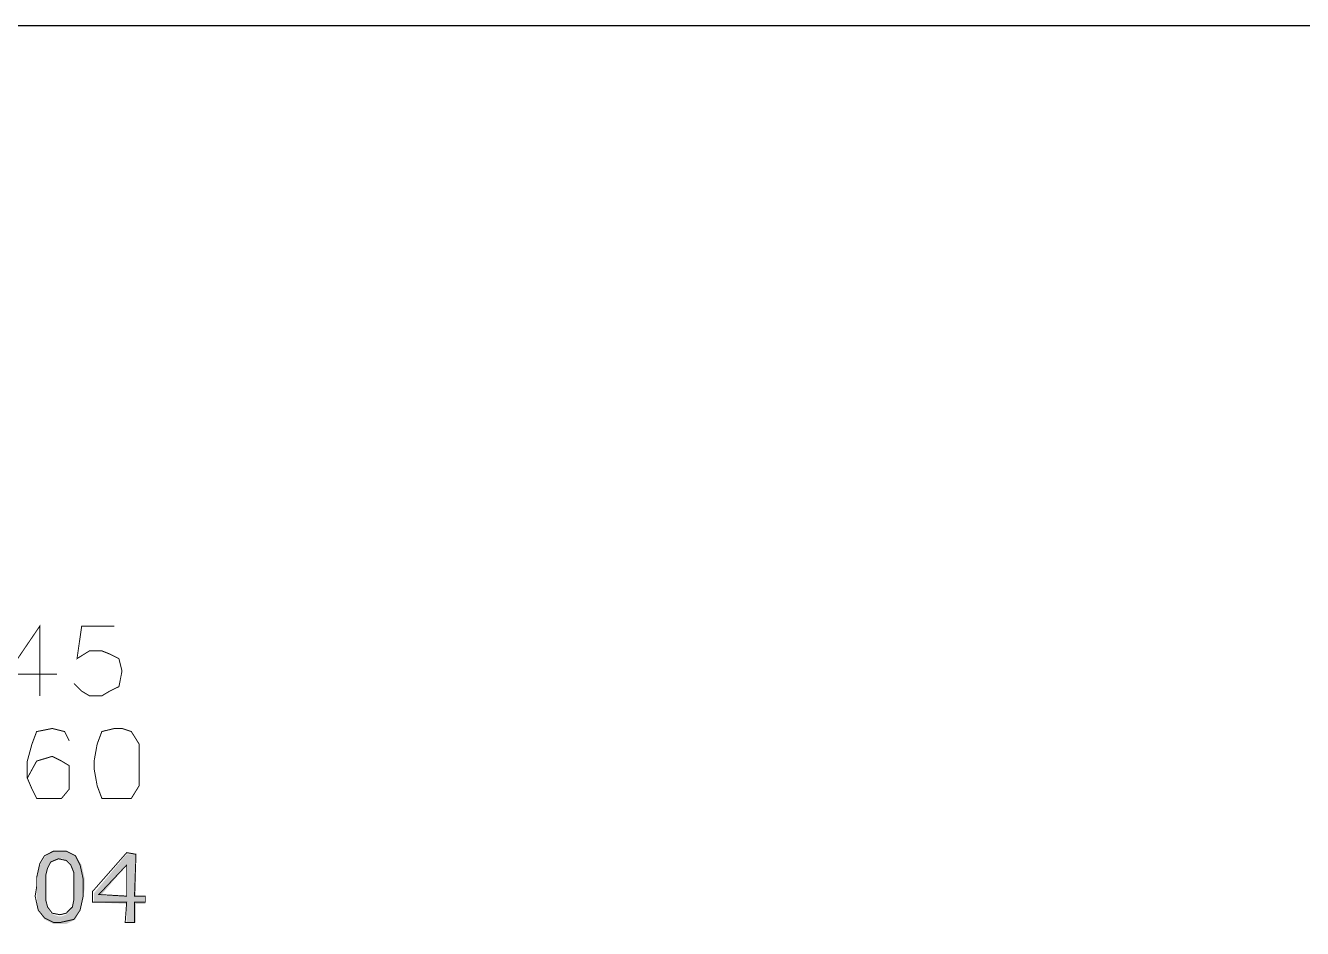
# Model space of a CAD drawing. Header units: millimetres. Extents: x 688550 to 690417, y 7458888 to 7459543.
# Drawn here: x 690210.5 to 690271.4, y 7459500.2 to 7459543.2 of the extents above; entities that cross this region are included whole.
import ezdxf

# ---------------------------------------------------------------- set-up
doc = ezdxf.new("R2010")
doc.units = ezdxf.units.MM
doc.header["$LTSCALE"] = 3
doc.header["$MEASUREMENT"] = 0
doc.layers.add('H', color=7, linetype='Continuous')
doc.layers.add('P', color=7, linetype='Continuous')

msp = doc.modelspace()

# ---------------------------------------------------------------- hatches: boundary and pattern name
at = {"layer": 'H', "linetype": 'Continuous'}
for points in [[(690211.837, 7459500.369), (690211.396, 7459500.591), (690211.245, 7459500.814), (690211.098, 7459501.032), (690211.023, 7459501.7), (690211.023, 7459502.145), (690211.023, 7459502.515), (690211.174, 7459503.183), (690211.468, 7459503.628), (690211.837, 7459503.85), (690212.136, 7459503.85), (690212.283, 7459503.481), (690212.06, 7459503.481), (690211.837, 7459503.405), (690211.615, 7459503.183), (690211.468, 7459502.813), (690211.468, 7459502.515), (690211.468, 7459502.292), (690211.468, 7459501.629), (690211.543, 7459501.255), (690211.69, 7459500.885), (690211.837, 7459500.814), (690212.06, 7459500.738), (690212.211, 7459500.738), (690212.43, 7459500.814), (690212.652, 7459501.032), (690212.803, 7459501.406), (690212.803, 7459501.629), (690212.803, 7459501.923), (690212.803, 7459502.07), (690212.803, 7459502.292), (690212.803, 7459502.59), (690212.803, 7459502.813), (690212.728, 7459503.036), (690212.581, 7459503.33), (690212.43, 7459503.405), (690212.283, 7459503.481), (690212.136, 7459503.85), (690212.43, 7459503.85), (690212.875, 7459503.628), (690213.026, 7459503.405), (690213.173, 7459503.183), (690213.32, 7459502.515), (690213.32, 7459502.07), (690213.244, 7459501.7), (690213.097, 7459501.032), (690212.875, 7459500.591), (690212.43, 7459500.369), (690211.837, 7459500.369)], [(690215.319, 7459500.44), (690215.319, 7459501.33), (690213.765, 7459501.406), (690213.765, 7459501.851), (690214.063, 7459501.7), (690215.319, 7459501.7), (690215.319, 7459503.183), (690214.063, 7459501.7), (690213.765, 7459501.851), (690215.319, 7459503.699), (690215.764, 7459503.699), (690215.764, 7459501.7), (690216.21, 7459501.7), (690216.21, 7459501.33), (690215.764, 7459501.33), (690215.764, 7459500.44), (690215.319, 7459500.44)]]:
    msp.add_hatch(color=256, dxfattribs=at).paths.add_polyline_path(points)

# ---------------------------------------------------------------- linework, layer by layer
msp.add_lwpolyline([(689490.265, 7459543.248), (690416.905, 7459543.248), (690416.905, 7458888.048), (689490.265, 7458888.048)], close=True)
at = {"layer": 'P', "const_width": 0.0462}
for points in [[(690211.174, 7459511.259), (690211.174, 7459514.59), (690209.616, 7459512.297), (690211.989, 7459512.297)], [(690214.727, 7459514.59), (690213.173, 7459514.59), (690212.95, 7459513.036), (690213.543, 7459513.405), (690214.135, 7459513.405), (690214.504, 7459513.258), (690214.95, 7459513.036), (690215.097, 7459512.444), (690214.95, 7459511.7), (690214.504, 7459511.482), (690214.135, 7459511.259), (690213.543, 7459511.259), (690213.173, 7459511.482), (690212.803, 7459511.851)], [(690212.581, 7459509.109), (690212.358, 7459509.554), (690211.766, 7459509.701), (690211.023, 7459509.554), (690210.8, 7459508.962), (690210.577, 7459508.147), (690210.577, 7459507.332), (690210.8, 7459506.811), (690211.023, 7459506.366), (690211.615, 7459506.366), (690212.211, 7459506.366), (690212.581, 7459506.811), (690212.581, 7459507.185), (690212.581, 7459507.924), (690212.211, 7459508.147), (690211.766, 7459508.37), (690211.023, 7459508.147), (690210.577, 7459507.332)], [(690214.727, 7459509.701), (690214.135, 7459509.554), (690213.912, 7459508.962), (690213.765, 7459508.147), (690213.765, 7459507.777), (690213.912, 7459506.963), (690214.135, 7459506.366), (690214.727, 7459506.366), (690215.097, 7459506.366), (690215.542, 7459506.366), (690215.911, 7459506.963), (690215.911, 7459507.777), (690215.911, 7459508.147), (690215.911, 7459508.962), (690215.542, 7459509.554), (690215.097, 7459509.701), (690214.727, 7459509.701)], [(690213.244, 7459502.145), (690213.244, 7459502.515), (690213.097, 7459503.183), (690212.875, 7459503.628), (690212.43, 7459503.85), (690211.837, 7459503.85), (690211.396, 7459503.628), (690211.174, 7459503.258), (690211.023, 7459502.59), (690211.023, 7459502.145), (690210.951, 7459501.7), (690211.098, 7459501.032), (690211.396, 7459500.663), (690211.837, 7459500.44), (690212.136, 7459500.44), (690212.803, 7459500.591), (690213.097, 7459501.032), (690213.244, 7459501.7), (690213.244, 7459502.145), (690213.244, 7459502.145)], [(690216.21, 7459501.406), (690216.21, 7459501.7), (690215.693, 7459501.7), (690215.764, 7459503.699), (690215.319, 7459503.775), (690213.69, 7459501.923), (690213.69, 7459501.406), (690215.319, 7459501.406), (690215.248, 7459500.44), (690215.693, 7459500.44), (690215.693, 7459501.406), (690216.21, 7459501.406), (690216.21, 7459501.406)], [(690212.652, 7459501.108), (690212.43, 7459500.885), (690212.136, 7459500.814), (690211.766, 7459500.885), (690211.543, 7459501.183), (690211.468, 7459501.477), (690211.468, 7459501.998), (690211.468, 7459502.292), (690211.468, 7459502.737), (690211.543, 7459503.036), (690211.69, 7459503.33), (690212.06, 7459503.481), (690212.43, 7459503.405), (690212.652, 7459503.183), (690212.803, 7459502.813), (690212.803, 7459502.292), (690212.803, 7459501.923), (690212.803, 7459501.553), (690212.728, 7459501.183), (690212.652, 7459501.108), (690212.652, 7459501.108)], [(690215.319, 7459501.7), (690213.988, 7459501.776), (690215.319, 7459503.183), (690215.319, 7459501.7), (690215.319, 7459501.7)]]:
    msp.add_lwpolyline(points, dxfattribs=at)

doc.saveas('drawing.dxf')
